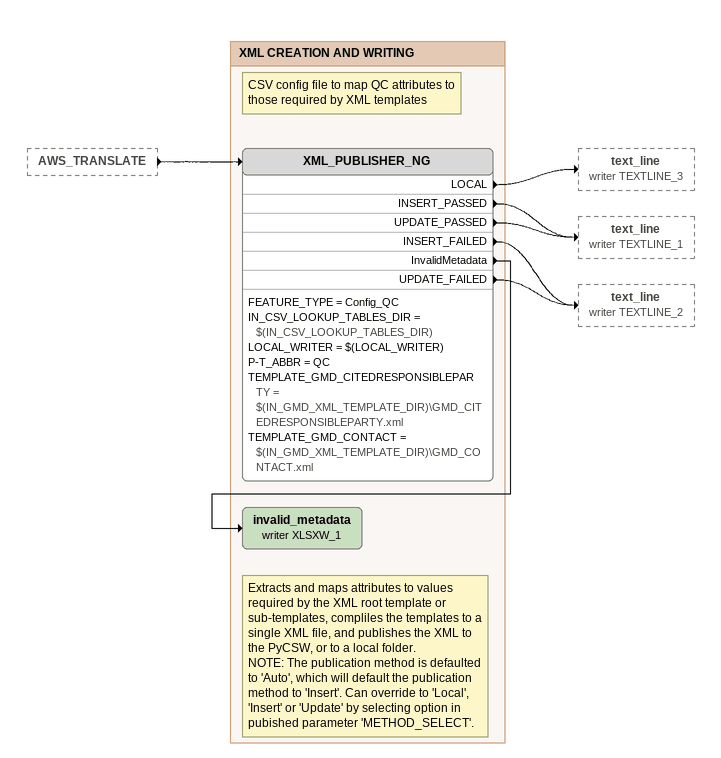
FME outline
AWS_TRANSLATE [outside]
    -> XML_PUBLISHER_NG

Bookmark: XML CREATION AND WRITING
Note: CSV config file to map QC attributes to those required by XML templates
XML_PUBLISHER_NG
    FEATURE_TYPE = Config_QC
    IN_CSV_LOOKUP_TABLES_DIR = $(IN_CSV_LOOKUP_TABLES_DIR)
    LOCAL_WRITER = $(LOCAL_WRITER)
    P-T_ABBR = QC
    TEMPLATE_GMD_CITEDRESPONSIBLEPARTY = $(IN_GMD_XML_TEMPLATE_DIR)\GMD_CITEDRESPONSIBLEPARTY.xml
    TEMPLATE_GMD_CONTACT = $(IN_GMD_XML_TEMPLATE_DIR)\GMD_CONTACT.xml
    LOCAL -> text_line (writer TEXTLINE_3)
    INSERT_PASSED -> text_line (writer TEXTLINE_1)
    UPDATE_PASSED -> text_line (writer TEXTLINE_1)
    INSERT_FAILED -> text_line (writer TEXTLINE_2)
    InvalidMetadata -> invalid_metadata (writer XLSXW_1)
    UPDATE_FAILED -> text_line (writer TEXTLINE_2)
Note: Extracts and maps attributes to values required by the XML root template or sub-templates, compliles the templates to a single XML file, and publishes the XML to the PyCSW, or to a local folder. / NOTE: The publication method is defaulted to 'Auto', which will default the publication method to 'Insert'. Can override to 'Local', 'Insert' or 'Update' by selecting option in pubished parameter 'METHOD_SELECT'.
invalid_metadata (writer XLSXW_1)
